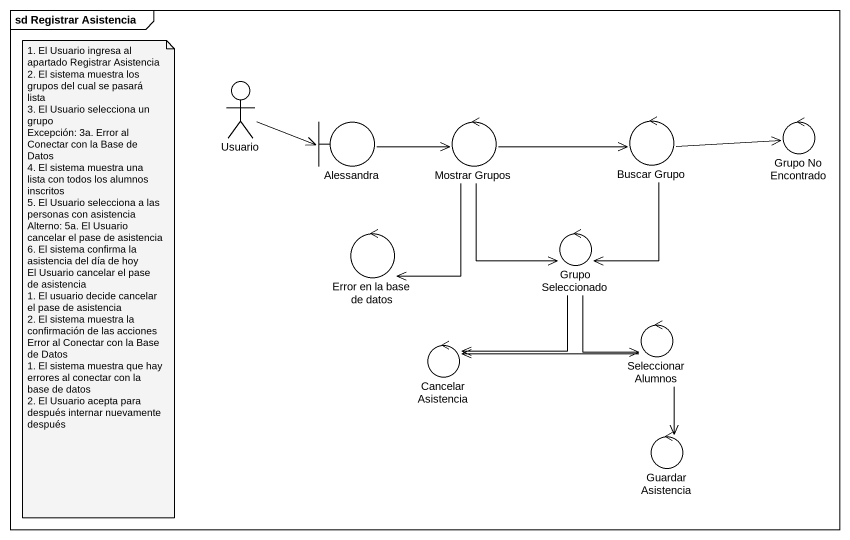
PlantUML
@startuml
mainframe sd Registrar Asistencia
actor Usuario
boundary Alessandra
control "Mostrar Grupos" as Mostrar_Grupos
control "Buscar Grupo" as Buscar_Grupo
control "Grupo No Encontrado" as Grupo_No_Encontrado #FFFFFF
control "Error en la base de datos" as Error_en_la_base_de_datos #FFFFFF
control "Grupo Seleccionado" as Grupo_Seleccionado
control "Cancelar Asistencia" as Cancelar_Asistencia #FFFFFF
control "Seleccionar Alumnos" as Seleccionar_Alumnos
control "Guardar Asistencia" as Guardar_Asistencia
Usuario -right-> Alessandra
Alessandra -right-> Mostrar_Grupos
Mostrar_Grupos -right-> Buscar_Grupo
Mostrar_Grupos --> Error_en_la_base_de_datos
Mostrar_Grupos --> Grupo_Seleccionado
Buscar_Grupo -right-> Grupo_No_Encontrado
Buscar_Grupo --> Grupo_Seleccionado
Grupo_Seleccionado --> Cancelar_Asistencia
Grupo_Seleccionado --> Seleccionar_Alumnos
Seleccionar_Alumnos -left-> Cancelar_Asistencia
Seleccionar_Alumnos --> Guardar_Asistencia
note as N1
  1. El Usuario ingresa al apartado Registrar Asistencia
  2. El sistema muestra los grupos del cual se pasará lista
  3. El Usuario selecciona un grupo
  Excepción: 3a. Error al Conectar con la Base de Datos
  4. El sistema muestra una lista con todos los alumnos inscritos
  5. El Usuario selecciona a las personas con asistencia
  Alterno: 5a. El Usuario cancelar el pase de asistencia
  6. El sistema confirma la asistencia del día de hoy
  El Usuario cancelar el pase de asistencia
  1. El usuario decide cancelar el pase de asistencia
  2. El sistema muestra la confirmación de las acciones
  Error al Conectar con la Base de Datos
  1. El sistema muestra que hay errores al conectar con la base de datos
  2. El Usuario acepta para después internar nuevamente después
end note
@enduml
